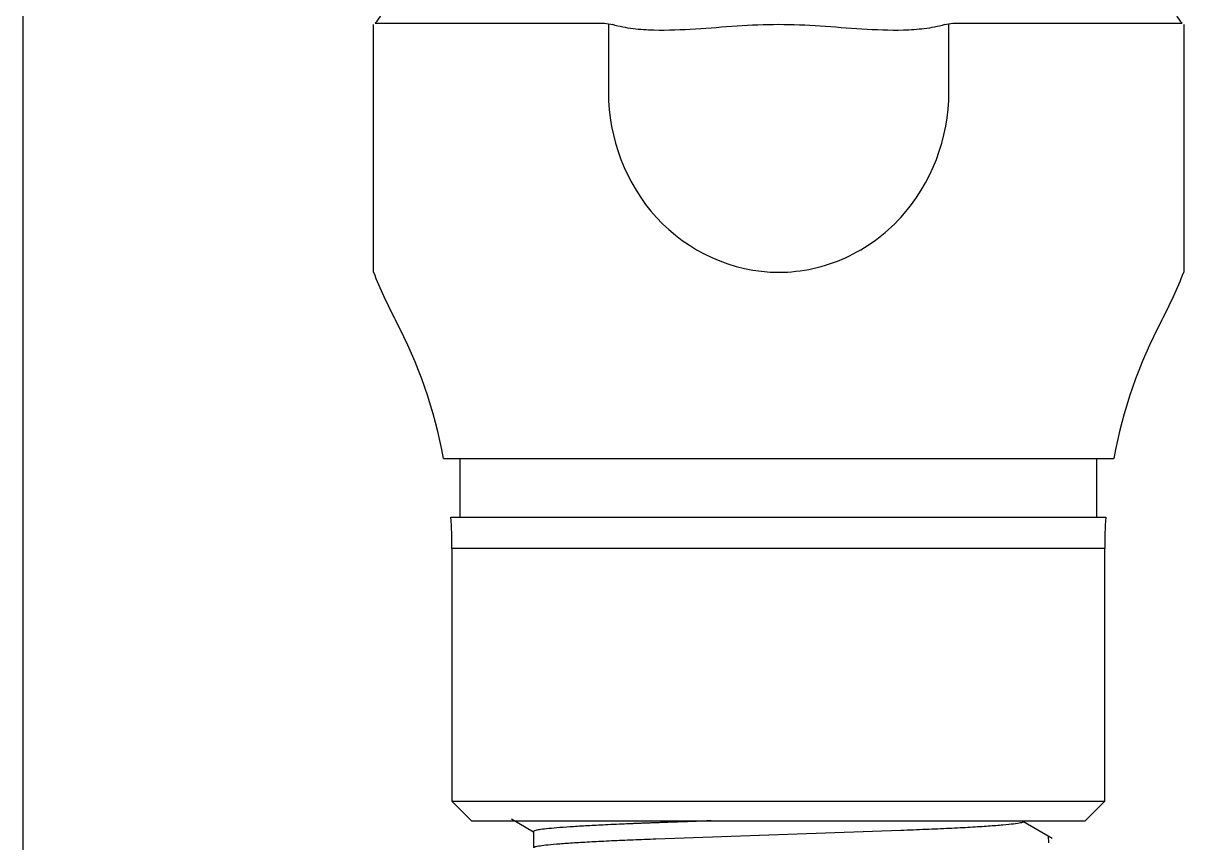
# Model space of a CAD drawing. Extents: x 2698 to 184165, y 3805 to 33846.
# Drawn here: x 160057.8 to 160070.01, y 30665.69 to 30674.3 of the extents above; entities that cross this region are included whole.
import ezdxf
from ezdxf.lldxf.tags import DXFTag

# ---------------------------------------------------------------- set-up
doc = ezdxf.new("R2010")
doc.units = 0
doc.header["$LTSCALE"] = 2
doc.layers.add('_MCA-0-DETAY', color=7, linetype='CONTINUOUS')
doc.layers.add('_MCA-Y-ANA HAT-SU', color=3, linetype='YANGIN_HATTI')
doc.styles.add('_MCA-LT', font='txt.shx')
tags = doc.linetypes.add('YANGIN_HATTI', pattern='A,40,-4,["Y",_MCA-LT,S=8,R=0,X=0,Y=-4],-9.5', length=53.5).pattern_tags.tags
tags[6] = DXFTag(74, 10)

# ---------------------------------------------------------------- blocks, each defined once
blk = doc.blocks.new('_MCA-Y-DETAY-SPRMON')
at = {"layer": '_MCA-0-DETAY', "color": 252}
blk.add_line((102.151177822454, -141.1969618611911), (102.151177822454, -134.1969618611911), dxfattribs=at)
at = {"layer": '_MCA-Y-ANA HAT-SU', "color": 1, "linetype": 'ByBlock'}
for p, q in [((103.4944093801896, -136.5379362726908), (103.4944093801896, -136.2794325316681)), ((103.5006733207101, -136.2739763515965), (104.3804702957532, -136.2739763515965)), ((104.3951832639814, -136.2767075516385), (104.3951832639814, -136.537936272689)), ((105.7005499945371, -136.5379362726908), (105.7005499945371, -136.2767075516385)), ((105.7152629627653, -136.2739763515965), (106.5950599378102, -136.2739763515965)), ((106.6013238783307, -136.2794325316681), (106.6013238783307, -136.5379362726908)), ((103.4944093801896, -137.2286475620931), (103.4944093801896, -136.5379362726908)), ((106.6013238783307, -136.5379362726908), (106.6013238783307, -137.2286475620931)), ((103.7630955719414, -137.9425714043282), (106.3326376865771, -137.9425714043282)), ((103.8250814632429, -137.9425714043282), (103.8250814632429, -138.1678407597028)), ((106.2680024726487, -138.1678407597028), (106.2680024726487, -137.9425714043282)), ((103.791231777499, -138.1678407597028), (106.3018521583926, -138.1678407597028)), ((106.298038386698, -138.2874410105305), (103.7950455491937, -138.2874410105305)), ((103.7950455491937, -138.2874410105305), (103.7950455491937, -139.2566426440171)), ((106.298038386698, -139.2566426440171), (106.298038386698, -138.2874410105305)), ((103.7950455491937, -139.2566426440171), (106.298038386698, -139.2566426440171)), ((103.7950455491937, -139.2566426440171), (103.8701353343185, -139.331732429142)), ((106.2229486015731, -139.331732429142), (106.298038386698, -139.2566426440171)), ((103.8701353343185, -139.331732429142), (106.2229486015731, -139.331732429142))]:
    blk.add_line(p, q, dxfattribs=at)
at = {"layer": '_MCA-Y-ANA HAT-SU', "color": 7, "linetype": 'ByBlock'}
for p, q in [((104.0237595905801, -139.3246629108944), (104.1082299810423, -139.3734988082797)), ((104.1082299422505, -139.3727053777402), (104.1082299422505, -139.4102502703026)), ((105.5158531249781, -139.3687128680849), (104.5772308109135, -139.402086105918)), ((106.0971482810146, -139.3992874376527), (105.9863858704412, -139.3352527617408)), ((104.1079196538813, -139.4102502703026), (104.1079196538813, -139.4339136495437)), ((106.0834491461519, -139.4158981479104), (106.0826714005489, -139.3909179705734))]:
    blk.add_line(p, q, dxfattribs=at)
at = {"layer": '_MCA-Y-ANA HAT-SU', "color": 1, "linetype": 'ByBlock'}
for centre, radius, start, end in [((103.4317699749845, -136.2011959396441), 0.1002230483271411, 313.4325365577848, 46.56746344221517), ((106.663963283534, -136.2011959396441), 0.1002230483271377, 133.4325365577848, 226.5674634422152), ((104.5446118183518, -135.430741316879), 0.8590621416485066, 258.9847299674224, 261.088065003389), ((105.5511214401668, -135.430741316879), 0.8590621416493767, 278.9119349966111, 281.0152700325776), ((105.2420487853942, -136.537936272689), 1.879182156133844, 201.5651850156492, 207.7484787011153), ((104.8536844731261, -136.537936272689), 1.879182156133841, 332.2515212988847, 338.4348149843508), ((101.915896369037, -138.2877969548281), 1.879182156133842, 10.58596279012627, 27.7484787011153), ((108.1798368894833, -138.2877969548281), 1.879182156133845, 152.2515212988847, 169.4140372098737), ((101.9178009210646, -138.2874410105305), 1.87724462812855, 0, 3.652818497903806), ((108.1752830148271, -138.2874410105305), 1.877244628128548, 176.3471815020962, 180)]:
    blk.add_arc(centre, radius, start, end, dxfattribs=at)
for points, knots in [([(105.6842040654574, -136.2794325316681), (105.6585152239131, -136.2872288089238), (105.6324213932712, -136.2919735990345), (105.5798431696985, -136.2985203943408), (105.5533455512505, -136.3002227487195), (105.4734719017761, -136.3024606274521), (105.4201631399301, -136.3001416741681), (105.3138681249366, -136.2933831334412), (105.2607748659957, -136.2888586315785), (105.1544929705706, -136.2818231259735), (105.1012929805711, -136.279435956767), (104.9946893447359, -136.2794291145619), (104.941500829802, -136.2818092044199), (104.8352316049732, -136.2888372370362), (104.7821449991206, -136.2933611488006), (104.6758633206518, -136.3001271989888), (104.6225627371041, -136.302453551918), (104.5427057632005, -136.3002393515453), (104.5161802698567, -136.2985477970124), (104.4634397867121, -136.2919981875912), (104.4369943502261, -136.2871609232061), (104.4115291930611, -136.2794325316681)], [0, 0, 0, 0, 0.06250000000000001, 0.06250000000000001, 0.125, 0.125, 0.2500000000000001, 0.2500000000000001, 0.3750000000000001, 0.3750000000000001, 0.5000000000000001, 0.5000000000000001, 0.6250000000000001, 0.6250000000000001, 0.7500000000000002, 0.7500000000000002, 0.8750000000000002, 0.8750000000000002, 0.9375000000000001, 0.9375000000000001, 1, 1, 1, 1]), ([(104.3951832639814, -136.537936272689), (104.3951832639814, -136.7150049656484), (104.4610899214404, -136.8894797796784), (104.6988399652964, -137.148427336755), (104.870396396831, -137.228692867031), (105.1368367432024, -137.2286248796408), (105.223865543554, -137.2093181289547), (105.3840470911455, -137.1367628516055), (105.4564991751322, -137.0835057954464), (105.6342931340423, -136.8898637449383), (105.7005499945371, -136.7133879996018), (105.7005499945371, -136.5379362726908)], [0, 0, 0, 0, 0.2499999999999999, 0.2499999999999999, 0.4999999999999998, 0.4999999999999998, 0.6249999999999998, 0.6249999999999998, 0.7499999999999997, 0.7499999999999997, 1, 1, 1, 1])]:
    blk.add_open_spline(points, degree=3, knots=knots, dxfattribs=at)
at = {"layer": '_MCA-Y-ANA HAT-SU', "color": 7, "linetype": 'ByBlock'}
blk.add_rational_spline([(104.7893303713572, -139.331732429142), (104.6787613599645, -139.3356650718179), (104.5791127456159, -139.339209305308), (104.1082299422487, -139.3559573415259), (104.1082299422505, -139.3727053777402)], [0.9516011330059955, 0.9682999343761429, 1, 0.8660254037844387, 1], degree=2, knots=[0.6009572068614745, 0.6009572068614745, 0.6009572068614745, 0.6063567324275668, 0.6063567324275668, 0.6291768510373027, 0.6291768510373027, 0.6291768510373027], dxfattribs=at)
for points, weights in [([(105.9863858704412, -139.3352527617408), (105.986385870443, -139.351982814911), (105.5158531249781, -139.3687128680849)], [1, 0.8660254037844387, 1]), ([(104.5772308109135, -139.402086105918), (104.1364397308625, -139.4177586776534), (104.1079196538813, -139.4339136495437)], [1, 0.8734823606641746, 0.9859161869831612])]:
    blk.add_rational_spline(points, weights, degree=2, dxfattribs=at)

msp = doc.modelspace()

# ---------------------------------------------------------------- block references
at = {"layer": '_MCA-0-DETAY', "xscale": 2.742269662921349, "yscale": 2.742269662921349, "zscale": 2.742269662921349}
msp.add_blockref('_MCA-Y-DETAY-SPRMON', (159777.6757003544, 31048.00146535099), dxfattribs=at)

doc.saveas('drawing.dxf')
